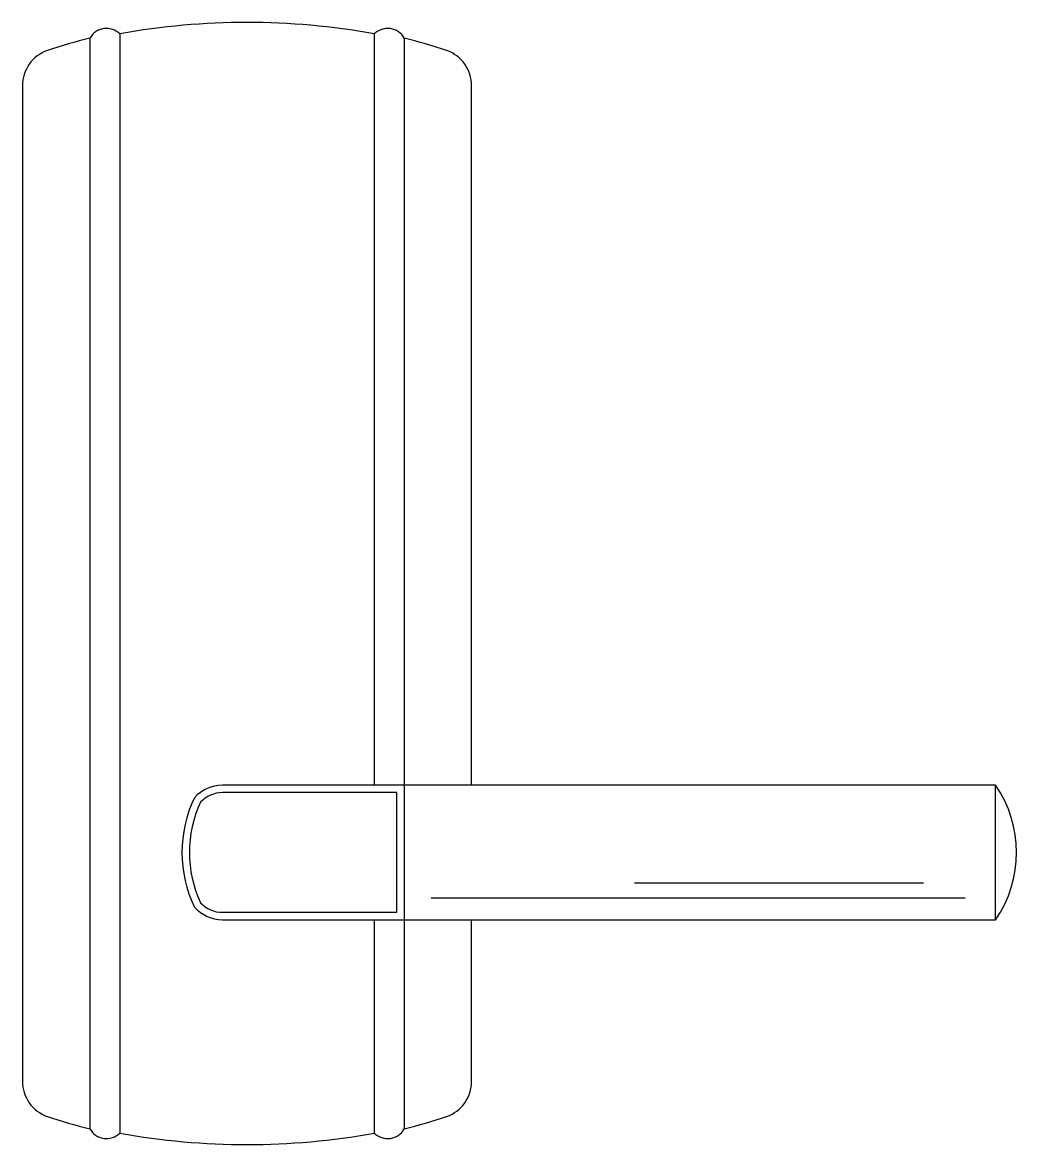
# Model space of a CAD drawing. Header units: metres. Extents: x 119 to 252, y 1381 to 1531.
import ezdxf

# ---------------------------------------------------------------- set-up
doc = ezdxf.new("R2010")
doc.units = ezdxf.units.M
doc.layers.add('3', color=3, linetype='Continuous')
doc.layers.add('7', color=7, linetype='Continuous')

msp = doc.modelspace()

# ---------------------------------------------------------------- linework, layer by layer
at = {"layer": '3'}
for p, q in [((132.47, 1529.8), (132.47, 1382.88)), ((166.47, 1529.8), (166.47, 1429.39)), ((128.47, 1529.22), (128.47, 1383.46)), ((170.47, 1529.22), (170.47, 1429.39)), ((249.47, 1411.39), (249.47, 1429.39)), ((201.21, 1416.34), (239.85, 1416.34)), ((174.07, 1414.33), (245.39, 1414.33)), ((166.47, 1411.39), (166.47, 1382.88)), ((170.47, 1411.39), (170.47, 1383.46))]:
    msp.add_line(p, q, dxfattribs=at)
msp.add_lwpolyline([(169.47, 1412.39), (169.47, 1428.39), (146.19, 1428.39, 0.21), (143.25, 1427.1, 0.22), (143.25, 1413.68, 0.21), (146.19, 1412.39), (169.47, 1412.39)], format="xyb", close=True, dxfattribs=at)
at = {"layer": '7'}
msp.add_line((170.47, 1429.39), (170.47, 1411.39), dxfattribs=at)
msp.add_lwpolyline([(179.47, 1429.39), (179.47, 1522.86, 0.32), (176.13, 1527.58, 0.02), (170.47, 1529.22, 0.5), (166.47, 1529.8, 0.09), (132.47, 1529.8, 0.5), (128.47, 1529.22, 0.02), (122.8, 1527.58, 0.32), (119.47, 1522.86), (119.47, 1389.82, 0.32), (122.8, 1385.1, 0.02), (128.47, 1383.46, 0.5), (132.47, 1382.88, 0.09), (166.47, 1382.88, 0.5), (170.47, 1383.46, 0.02), (176.13, 1385.1, 0.32), (179.47, 1389.82), (179.47, 1411.39)], format="xyb", dxfattribs=at)
msp.add_lwpolyline([(142.45, 1413.08, 0.21), (146.19, 1411.39), (249.47, 1411.39, 0.31), (249.47, 1429.39), (146.19, 1429.39, 0.21), (142.45, 1427.7, 0.23)], format="xyb", close=True, dxfattribs=at)

doc.saveas('drawing.dxf')
